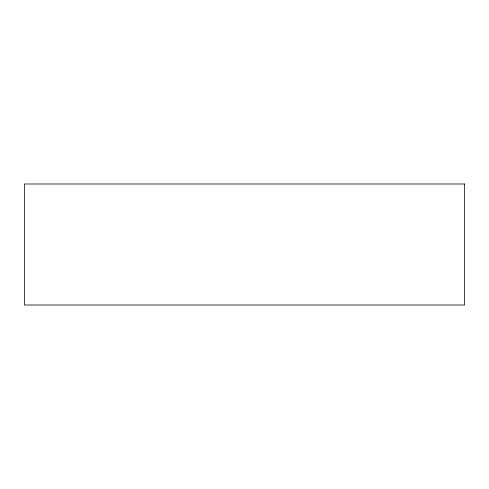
<?xml version="1.0" encoding="UTF-8"?>
<svg xmlns="http://www.w3.org/2000/svg" width="489" height="489" viewBox="0 0 489 489"><rect width="100%" height="100%" fill="white"/><g stroke="black" fill="none" stroke-linecap="round" stroke-linejoin="round"><path stroke-width="0.73" d="M464.55 183.986L24.45 183.986L24.45 305.014L464.55 305.014L464.55 183.986"/></g></svg>
